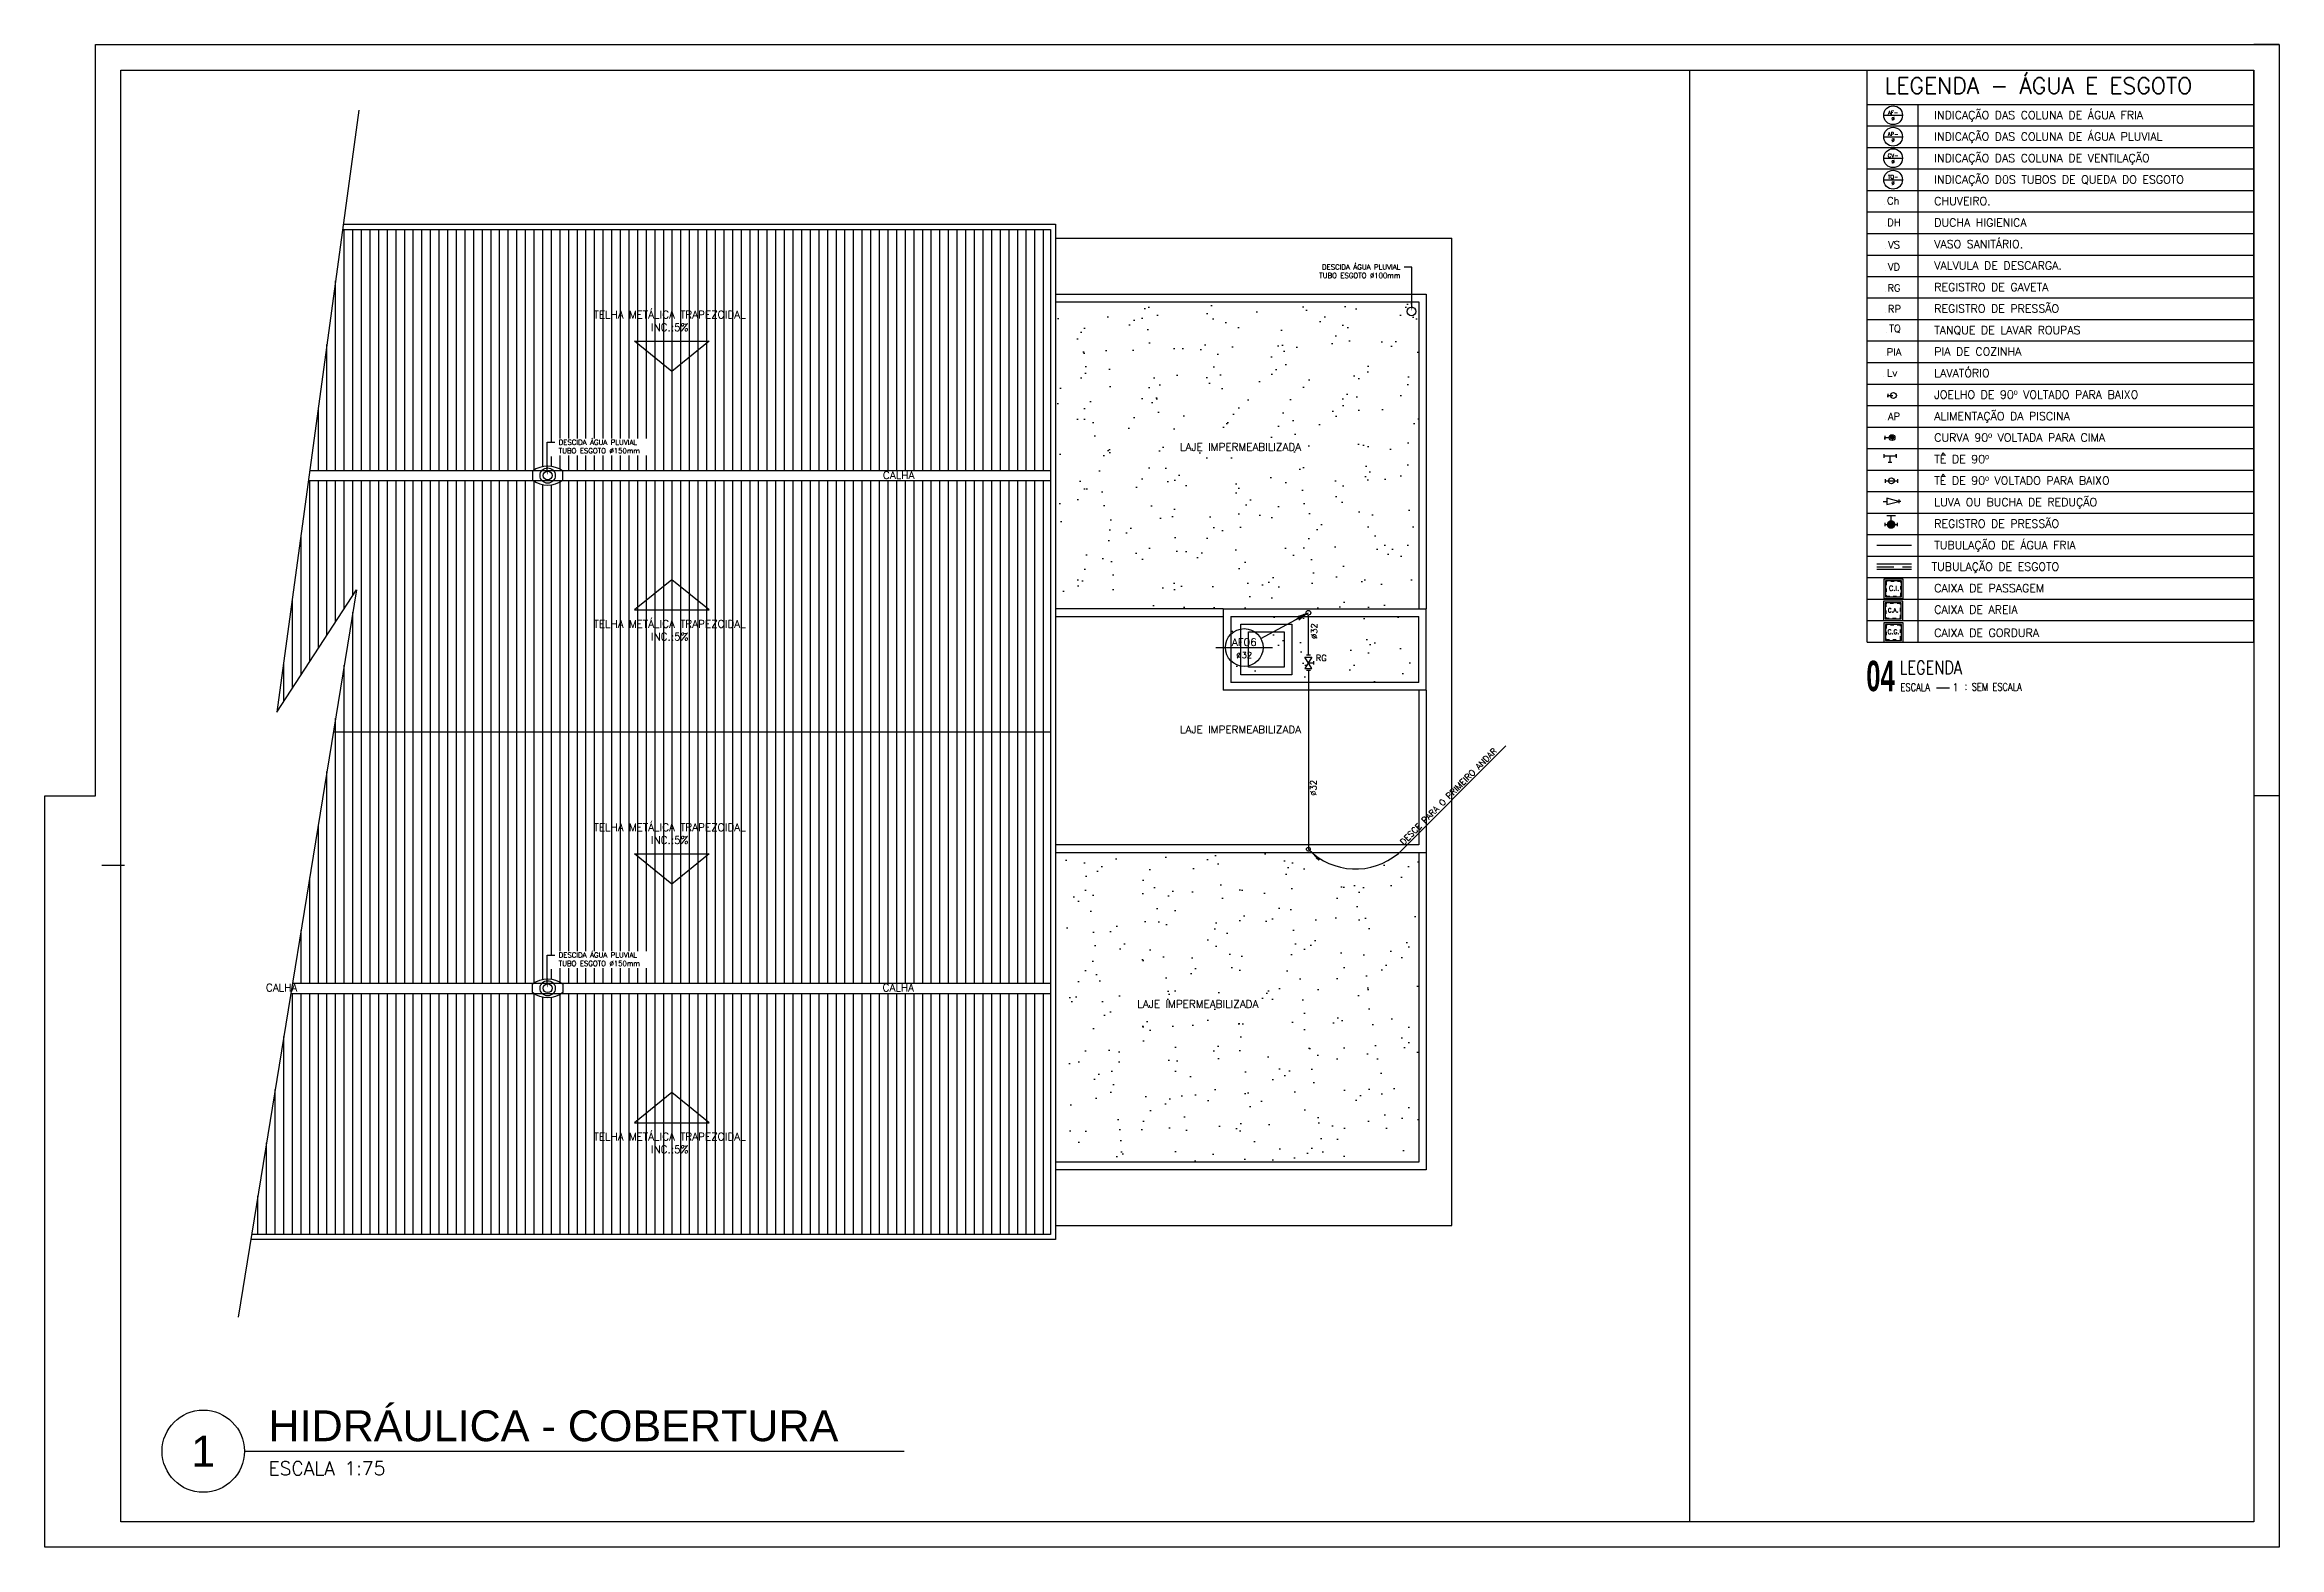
# Model space of a CAD drawing. Header units: millimetres. Extents: x 1111 to 1959, y -391 to -319.
# Drawn here: x 1819.7 to 1885.7, y -390.9 to -346.5 of the extents above; entities that cross this region are included whole.
import ezdxf
from ezdxf import colors
from ezdxf.entities.mleader import LeaderData, LeaderLine
from ezdxf.enums import TextEntityAlignment as Align
from ezdxf.math import Vec2, Vec3

# ---------------------------------------------------------------- set-up
doc = ezdxf.new("R2010")
doc.units = ezdxf.units.MM
doc.linetypes.add('HIDDEN', pattern=[0.375, 0.25, -0.125])
doc.linetypes.add('HIDDENX2', pattern=[0.75, 0.5, -0.25])
for name, color, linetype in [('08', 8, 'Continuous'), ('ARQ-HACHURA', 253, 'Continuous'), ('ARQ-SÍMBOLOS', 2, 'Continuous'), ('ARQ-TEXTO2', 2, 'Continuous'), ('ARQ-TEXTO4', 4, 'Continuous'), ('CERCAD-1', 1, 'Continuous'), ('CERCAD-2', 7, 'Continuous'), ('CONEXAO_AG_FRIA', 3, 'Continuous'), ('Eixo', 4, 'HIDDENX2'), ('HIDROGRAFIA', 4, 'Continuous'), ("PRANCHA - PROJETU'S", 7, 'Continuous'), ('TUBOS_AG_FRIA', 2, 'Continuous'), ('TUBULAÇÃO_ESGOTO', 5, 'Continuous'), ('TUBULAÇÃO_HIDRÁULICA', 5, 'Continuous'), ('TXT_0', 7, 'Continuous'), ('TXT_1', 2, 'Continuous'), ('TXT_2', 2, 'Continuous')]:
    doc.layers.add(name, color=color, linetype=linetype)
doc.layers.add('TQ-Tubos detalhe', color=1, linetype='Continuous', lineweight=30)
doc.styles.add('ADITIVOCAD', font='ROMANS.shx')
doc.styles.add('ARIAL', font='arial.ttf', dxfattribs={"height": 2})
doc.styles.add('R80', font='simplex.shx', dxfattribs={"height": 12})
doc.styles.add('REG140', font='romans.shx', dxfattribs={"width": 0.8, "height": 0.35})
doc.styles.add('REG80', font='romans.shx', dxfattribs={"width": 0.8, "height": 0.2})
doc.styles.add('ROMANS', font='romans')
doc.styles.add('Romans_Anot', font='romans.shx')
doc.styles.add('SANSSERIF2', font='sanssb__.ttf', dxfattribs={"width": 0.8})
pattern_1 = [(127.5, (132.7316, 207.7936), (-1.4682397, -0.0480009), [0, -1.15824, 0, -1.2954, 0, -1.23825]), (97.5, (132.7316, 207.7936), (-2.1504753, 1.3485698), [0, -0.62484, 0, -1.04394, 0, -0.40005]), (57.5, (132.7316, 206.8563), (-0.00431155, 2.3729771), [0, -0.381, 0, -1.3716, 0, -1.7907]), (47.5, (132.7316, 206.8563), (-0.668788, 2.2906694), [0, -0.1905, 0, -0.89916, 0, -1.0287])]

# ---------------------------------------------------------------- blocks, each defined once
blk = doc.blocks.new('*U401', base_point=(9660.8, -16170.6))
at = {"linetype": 'Continuous'}
blk.add_line((9650.1, -16173.8), (9650.1, -16167.3), dxfattribs=at)
for p, q in [((9660.8, -16170.6), (9650.1, -16170.6)), ((9653.9, -16159.4), (9667.7, -16181.8)), ((9653.9, -16181.8), (9667.7, -16159.4)), ((9667.7, -16159.4), (9653.9, -16159.4)), ((9667.7, -16181.8), (9653.9, -16181.8)), ((9656.8, -16155.4), (9664.8, -16155.4)), ((9656.8, -16185.8), (9664.8, -16185.8))]:
    blk.add_line(p, q)
blk = doc.blocks.new('*U260', base_point=(10233.3, -19.2))
for q in [(10212, 2), (10223.8, -12.3), (10226.3, -9.7)]:
    blk.add_line((10230, -15.9), q)
blk.add_circle((10233.3, -19.2), 4.64)
blk = doc.blocks.new('*U261', base_point=(3712.5, 965.8))
for p, q in [((3715.1, 968.4), (3733.7, 987)), ((3733.7, 987), (3727.5, 983.3)), ((3733.7, 987), (3730, 980.8))]:
    blk.add_line(p, q)
blk.add_circle((3712.5, 965.8), 3.72)
blk = doc.blocks.new('*U254')
at = {"layer": 'ARQ-SÍMBOLOS'}
blk.add_line((0.6, 0), (10.222, 0), dxfattribs=at)
blk.add_circle((0, 0), 0.6, dxfattribs=at)
at = {"layer": 'ARQ-TEXTO2', "style": 'ROMANS'}
blk.add_attdef('ESCALA1', text='', height=0.2, dxfattribs=at).set_placement((0.951, -0.149), align=Align.TOP_LEFT)
at = {"layer": 'ARQ-TEXTO4', "style": 'ARIAL'}
blk.add_attdef('TITULODODESENHO', (0.951, 0.146), '', height=0.45, dxfattribs=at)
blk.add_attdef('0', text='', height=0.45, dxfattribs=at).set_placement((0, 0), align=Align.MIDDLE)
blk = doc.blocks.new('CRBODADOSÇ')
at = {"layer": "PRANCHA - PROJETU'S", "color": 3}
blk.add_line((164.825, 196.917), (165.288, 196.917), dxfattribs=at)
at = {"layer": "PRANCHA - PROJETU'S", "color": 3, "style": 'REG80', "width": 0.8}
for s, p in [('ESCALA', (163.548, 196.799)), ('1', (165.407, 196.799)), (':', (165.829, 196.842))]:
    blk.add_text(s, height=0.27, dxfattribs=at).set_placement(p)
at = {"layer": "PRANCHA - PROJETU'S", "color": 2, "style": 'REG140', "width": 0.8}
for tag, p in [('PROJETO', (163.521, 198.067)), ('DESENHO', (163.516, 197.395))]:
    blk.add_attdef(tag, p, '', height=0.472, dxfattribs=at)
at = {"layer": "PRANCHA - PROJETU'S", "style": 'SANSSERIF2', "width": 0.6}
blk.add_attdef('00', text='', height=1.08, dxfattribs=at).set_placement((162.84, 196.795), align=Align.CENTER)
at = {"layer": "PRANCHA - PROJETU'S", "color": 3, "style": 'REG80', "width": 0.8}
blk.add_attdef('ESCALA', (166.075, 196.813), '', height=0.27, dxfattribs=at)
blk = doc.blocks.new('Adh_Afn')
blk.add_line((-0.25, 0), (0.25, 0))
blk.add_circle((0, 0), 0.25)
at = {"flags": 8}
for tag, p in [('$AF', (0, 0.07)), ('$DIAM', (0, -0.091))]:
    blk.add_attdef(tag, text='', height=0.1, dxfattribs=at).set_placement(p, align=Align.MIDDLE)
blk = doc.blocks.new('ADH_HIUTILIZ1')
blk.add_line((0.12, 0), (0.12, 0))
at = {"flags": 8}
blk.add_attdef('$N', text='', height=0.09, dxfattribs=at).set_placement((0.226, 0.042), align=Align.MIDDLE)
blk = doc.blocks.new('Adh_cx_j90b')
blk.add_lwpolyline([(-0.068, 0.022), (-0.068, -0.022), (-0.068, 0), (-0.006, 0)])
blk.add_circle((0, 0), 0.0359)
blk = doc.blocks.new('Adh_cx_c90c')
h = blk.add_hatch()
h.set_pattern_fill('_U', color=256, scale=0.002, angle=45, style=0, double=1, pattern_type=0)
h.set_pattern_definition([(45, (-6.0733674, -5.0413484), (-0.00141421356, 0.00141421356), []), (135, (-6.0733674, -5.0413484), (-0.00141421356, -0.00141421356), [])])
h.paths.add_polyline_path([(-0.017, 0, 1), (0.017, 0, 1)])
blk.add_lwpolyline([(-0.088, 0.022), (-0.088, -0.023), (-0.088, 0), (-0.036, 0)])
for radius in [0.0359, 0.017]:
    blk.add_circle((0, 0), radius)
blk = doc.blocks.new('Adh_cx_te90')
for p, q in [((-0.075, -0.0225), (-0.075, 0.0225)), ((0.075, 0), (-0.075, 0)), ((0, -0.075), (0, 0)), ((0.075, 0), (0.075, 0.0225)), ((0.075, 0.0225), (0.075, -0.0225)), ((-0.0225, -0.075), (0.0225, -0.075))]:
    blk.add_line(p, q)
blk = doc.blocks.new('Adh_cx_te90b')
for p, q in [((-0.078, 0.0225), (-0.078, -0.0225)), ((-0.078, 0), (0.078, 0)), ((0.078, -0.0225), (0.078, 0.0225))]:
    blk.add_line(p, q)
blk.add_circle((0, 0), 0.0359)
blk = doc.blocks.new('Adh_cx_lvr')
for p, q in [((0, 0), (-0.15, 0.0375)), ((-0.15, 0.0375), (-0.15, -0.0375)), ((-0.15, -0.0375), (0, 0)), ((0, 0.0225), (0, -0.0225)), ((-0.195, 0), (-0.15, 0)), ((0.0225, 0), (0, 0))]:
    blk.add_line(p, q)
blk = doc.blocks.new('Adh_acs_rg')
h = blk.add_hatch()
h.set_pattern_fill('_U', color=256, scale=0.002, angle=45, style=0, double=1)
h.set_pattern_definition([(45, (-7.4131718, -5.1711377), (-0.00141421356, 0.00141421356), []), (135, (-7.4131718, -5.1711377), (-0.00141421356, -0.00141421356), [])])
h.paths.add_polyline_path([(0.046, 0, 1), (-0.046, 0, 1)])
for p, q in [((-0.078, 0.022), (-0.078, -0.022)), ((0.053, 0.108), (-0.053, 0.108)), ((0, 0.046), (0, 0.108)), ((0.078, -0.022), (0.078, 0.022)), ((-0.078, 0), (-0.046, 0)), ((0.046, 0), (0.078, 0))]:
    blk.add_line(p, q)
blk.add_circle((0, 0), 0.046)
blk = doc.blocks.new('Adhs_RefTbl')
at = {"color": 0, "linetype": 'ByBlock', "ltscale": 0.5}
blk.add_line((-0.321, 0), (0.321, 0), dxfattribs=at)
blk = doc.blocks.new('inp_cx')
for p, q in [((40, 40), (-40, 40)), ((-40, 40), (-40, -40)), ((40, -40), (40, 40)), ((-40, -40), (40, -40))]:
    blk.add_line(p, q)
at = {"color": 1, "linetype": 'Continuous', "ltscale": 0.5}
for p, q in [((33, 33), (-33, 33)), ((-33, 33), (-33, -33)), ((33, -33), (33, 33)), ((-33, -33), (33, -33))]:
    blk.add_line(p, q, dxfattribs=at)
at = {"color": 1, "linetype": 'HIDDEN', "ltscale": 0.5}
for p, q in [((30, 30), (-30, 30)), ((-30, 30), (-30, -30)), ((30, -30), (30, 30)), ((-30, -30), (30, -30))]:
    blk.add_line(p, q, dxfattribs=at)
at = {"style": 'R80'}
blk.add_text('C.I.', height=20.59, dxfattribs=at).set_placement((-19.6, -7.5))
blk = doc.blocks.new('_cxgordu')
for p, q in [((40, 40), (-40, 40)), ((-40, 40), (-40, -40)), ((40, -40), (40, 40)), ((-40, -40), (40, -40))]:
    blk.add_line(p, q)
at = {"color": 1, "linetype": 'Continuous', "ltscale": 0.5}
for p, q in [((33, 33), (-33, 33)), ((-33, 33), (-33, -33)), ((33, -33), (33, 33)), ((-33, -33), (33, -33))]:
    blk.add_line(p, q, dxfattribs=at)
at = {"color": 1, "linetype": 'HIDDEN', "ltscale": 0.5}
for p, q in [((30, 30), (-30, 30)), ((-30, 30), (-30, -30)), ((30, -30), (30, 30)), ((-30, -30), (30, -30))]:
    blk.add_line(p, q, dxfattribs=at)
at = {"style": 'R80'}
blk.add_text('C.G.', height=18.48, dxfattribs=at).set_placement((-24.3, -6.9))
blk = doc.blocks.new('_cxareia')
for p, q in [((40, 40), (-40, 40)), ((-40, 40), (-40, -40)), ((40, -40), (40, 40)), ((-40, -40), (40, -40))]:
    blk.add_line(p, q)
at = {"color": 1, "linetype": 'Continuous', "ltscale": 0.5}
for p, q in [((33, 33), (-33, 33)), ((-33, 33), (-33, -33)), ((33, -33), (33, 33)), ((-33, -33), (33, -33))]:
    blk.add_line(p, q, dxfattribs=at)
at = {"color": 1, "linetype": 'HIDDEN', "ltscale": 0.5}
for p, q in [((30, 30), (-30, 30)), ((-30, 30), (-30, -30)), ((30, -30), (30, 30)), ((-30, -30), (30, -30))]:
    blk.add_line(p, q, dxfattribs=at)
at = {"style": 'R80'}
blk.add_text('C.A.', height=17.28, dxfattribs=at).set_placement((-22, -6.1))

msp = doc.modelspace()

# ---------------------------------------------------------------- hatches: boundary and pattern name
at = {"layer": '08', "ltscale": 1.5}
h = msp.add_hatch(dxfattribs=at)
h.set_pattern_fill('_USER', color=256, scale=0.255, angle=90, pattern_type=0)
h.set_pattern_definition([(90, (-537.63586, 311.03085), (-0.255, 0), [])])
h.paths.add_polyline_path([(1826.932, -374.523), (1825.773, -381.648), (1849.368, -381.648), (1849.368, -374.523), (1834.938, -374.523, -0.306744), (1834.097, -374.523)])
h.paths.add_polyline_path([(1834.938, -374.223), (1849.368, -374.223), (1849.368, -366.798), (1828.189, -366.798), (1826.981, -374.223), (1834.097, -374.223, -0.306744)])
h.paths.add_polyline_path([(1849.368, -366.798), (1849.368, -359.373), (1834.938, -359.373, -0.306744), (1834.097, -359.373), (1827.452, -359.373), (1826.523, -366.215), (1828.871, -362.602), (1828.189, -366.798)])
h.paths.add_polyline_path([(1828.461, -351.948), (1827.493, -359.073), (1834.097, -359.073, -0.306744), (1834.938, -359.073), (1849.368, -359.073), (1849.368, -351.948)])
edge = h.paths.add_edge_path()
edge.add_line((1834.806, -373.781), (1837.574, -373.781))
edge.add_line((1837.574, -373.781), (1837.574, -373.278))
edge.add_line((1837.574, -373.278), (1834.806, -373.278))
edge.add_line((1834.806, -373.278), (1834.806, -373.781))
edge.add_line((1834.506, -373.39), (1834.731, -373.39))
edge.add_line((1834.506, -374.213), (1834.506, -373.39))
edge.add_line((1834.531, -374.213), (1834.506, -374.363))
edge.add_line((1834.506, -374.363), (1834.481, -374.213))
edge.add_line((1834.481, -374.213), (1834.531, -374.213))
edge = h.paths.add_edge_path()
edge.add_line((1834.806, -358.631), (1837.574, -358.631))
edge.add_line((1837.574, -358.631), (1837.574, -358.128))
edge.add_line((1837.574, -358.128), (1834.806, -358.128))
edge.add_line((1834.806, -358.128), (1834.806, -358.631))
edge.add_line((1834.506, -358.24), (1834.731, -358.24))
edge.add_line((1834.506, -359.063), (1834.506, -358.24))
edge.add_line((1834.531, -359.063), (1834.506, -359.213))
edge.add_line((1834.506, -359.213), (1834.481, -359.063))
edge.add_line((1834.481, -359.063), (1834.531, -359.063))
h = msp.add_hatch(dxfattribs=at)
h.set_pattern_fill('AR-SAND', color=256, scale=0.03, angle=90)
h.set_pattern_definition(pattern_1)
h.paths.add_polyline_path([(1860.243, -354.086), (1860.04, -354.086), (1860.04, -354.243, -0.38832), (1860.158, -354.372, -1), (1859.9, -354.372, -0.44059), (1860.04, -354.243), (1860.04, -354.086), (1849.518, -354.086), (1849.518, -363.161), (1860.243, -363.161)])
h.paths.add_polyline_path([(1856.973, -362.759), (1859.74, -362.759), (1859.74, -362.255), (1856.973, -362.255)], flags=24)
h.paths.add_polyline_path([(1852.938, -358.547), (1857.025, -358.547), (1857.025, -358.21), (1852.938, -358.21)], flags=24)
h = msp.add_hatch(dxfattribs=at)
h.set_pattern_fill('AR-SAND', color=256, scale=0.03, angle=90)
h.set_pattern_definition([(127.5, (132.7316, 232.7947), (-1.4682397, -0.0480009), [0, -1.15824, 0, -1.2954, 0, -1.23825]), (97.5, (132.7316, 232.7947), (-2.1504753, 1.3485698), [0, -0.62484, 0, -1.04394, 0, -0.40005]), (57.5, (132.7316, 231.8575), (-0.00431155, 2.3729771), [0, -0.381, 0, -1.3716, 0, -1.7907]), (47.5, (132.7316, 231.8575), (-0.668788, 2.2906694), [0, -0.1905, 0, -0.89916, 0, -1.0287])])
h.paths.add_polyline_path([(1860.243, -365.336), (1860.243, -363.386), (1854.693, -363.386), (1854.693, -365.336)])
h = msp.add_hatch(dxfattribs=at)
h.set_pattern_fill('AR-SAND', color=256, scale=0.03, angle=90)
h.set_pattern_definition(pattern_1)
h.paths.add_polyline_path([(1860.243, -370.361), (1849.518, -370.361), (1849.518, -379.511), (1860.243, -379.511)])
h.paths.add_polyline_path([(1858.919, -379.292, -1), (1858.769, -379.292, -1)], flags=16)
h.paths.add_polyline_path([(1859.139, -379.292, -1), (1858.989, -379.292, -1)], flags=16)
h.paths.add_polyline_path([(1859.359, -379.292, -1), (1859.209, -379.292, -1)], flags=16)
h.paths.add_polyline_path([(1859.578, -379.292, -1), (1859.428, -379.292, -1)], flags=16)
h.paths.add_polyline_path([(1860.158, -379.288, -1), (1859.9, -379.288, -1)], flags=16)
h.paths.add_polyline_path([(1856.973, -378.368), (1859.74, -378.368), (1859.74, -377.864), (1856.973, -377.864)], flags=24)
h.paths.add_polyline_path([(1852.938, -375.008), (1857.025, -375.008), (1857.025, -374.67), (1852.938, -374.67)], flags=24)

# ---------------------------------------------------------------- linework, layer by layer
msp.add_line((1862.818, -367.211), (1859.643, -370.386))
msp.add_arc((1858.38, -368.887), 1.961, 224.68179, 310.12137)
for p, q in [((1849.518, -352.211), (1861.218, -352.211)), ((1861.218, -381.386), (1861.218, -352.211)), ((1849.518, -353.861), (1860.468, -353.861)), ((1849.518, -354.086), (1860.243, -354.086)), ((1860.243, -354.086), (1860.243, -363.161)), ((1860.468, -353.861), (1860.468, -363.161)), ((1827.452, -359.373), (1849.368, -359.373)), ((1827.493, -359.073), (1849.368, -359.073)), ((1854.468, -363.161), (1849.518, -363.161)), ((1849.518, -363.386), (1854.468, -363.386)), ((1854.468, -363.161), (1854.468, -365.561)), ((1854.468, -363.161), (1860.468, -363.161)), ((1854.693, -363.386), (1860.243, -363.386)), ((1854.693, -363.386), (1854.693, -365.336)), ((1860.243, -365.336), (1860.243, -363.386)), ((1860.468, -365.561), (1860.468, -363.161)), ((1860.468, -365.561), (1854.468, -365.561)), ((1860.243, -365.336), (1854.693, -365.336)), ((1860.243, -365.561), (1860.243, -370.136)), ((1860.468, -365.561), (1860.468, -370.361)), ((1828.189, -366.798), (1849.368, -366.798)), ((1860.243, -370.136), (1849.518, -370.136)), ((1849.518, -370.361), (1860.468, -370.361)), ((1860.243, -370.361), (1860.243, -379.511)), ((1860.468, -370.361), (1860.468, -379.736)), ((1826.932, -374.523), (1849.368, -374.523)), ((1826.981, -374.223), (1849.368, -374.223)), ((1860.243, -379.511), (1849.518, -379.511)), ((1860.468, -379.736), (1849.518, -379.736)), ((1849.518, -381.386), (1861.218, -381.386))]:
    msp.add_line(p, q, dxfattribs=at)
for points in [[(1828.481, -351.798), (1849.518, -351.798), (1849.518, -381.798), (1825.748, -381.798)], [(1828.461, -351.948), (1849.368, -351.948), (1849.368, -381.648), (1825.773, -381.648)]]:
    msp.add_lwpolyline(points, dxfattribs=at)
for points in [[(1838.187, -356.144), (1837.082, -355.252), (1839.291, -355.252)], [(1838.187, -362.303), (1837.082, -363.195), (1839.291, -363.195)], [(1854.993, -363.611), (1856.493, -363.611), (1856.493, -365.111), (1854.993, -365.111)], [(1855.218, -363.836), (1856.268, -363.836), (1856.268, -364.886), (1855.218, -364.886)], [(1838.187, -371.294), (1837.082, -370.402), (1839.291, -370.402)], [(1838.187, -377.453), (1837.082, -378.345), (1839.291, -378.345)]]:
    msp.add_lwpolyline(points, close=True, dxfattribs=at)
for points in [[(1834.968, -359.094, 0.333333), (1834.068, -359.094), (1834.068, -359.352, 0.333333), (1834.968, -359.352)], [(1834.968, -374.502, -0.333333), (1834.068, -374.502), (1834.068, -374.244, -0.333333), (1834.968, -374.244)]]:
    msp.add_lwpolyline(points, format="xyb", close=True, dxfattribs=at)
for centre, radius in [((1860.029, -354.372), 0.129), ((1834.518, -359.223), 0.225), ((1834.518, -359.223), 0.225), ((1834.518, -359.223), 0.129), ((1834.518, -374.373), 0.225), ((1834.518, -374.373), 0.225), ((1834.518, -374.373), 0.129)]:
    msp.add_circle(centre, radius, dxfattribs=at)
at = {"layer": 'ARQ-HACHURA'}
for p, q in [((1828.938, -348.431), (1826.523, -366.215)), ((1828.871, -362.602), (1825.376, -384.088)), ((1826.523, -366.215), (1828.871, -362.602))]:
    msp.add_line(p, q, dxfattribs=at)
at = {"layer": 'CERCAD-1'}
msp.add_lwpolyline([(1884.912, -390.141), (1821.912, -390.141), (1821.912, -347.241), (1884.912, -347.241)], close=True, dxfattribs=at)
at = {"layer": 'CERCAD-2'}
for p, q in [((1821.162, -368.691), (1821.162, -346.491)), ((1821.162, -346.491), (1885.662, -346.491)), ((1885.662, -346.491), (1884.912, -346.491)), ((1885.662, -346.491), (1885.662, -390.891)), ((1819.662, -390.891), (1819.662, -368.691)), ((1819.662, -368.691), (1821.162, -368.691)), ((1885.662, -368.691), (1884.912, -368.691)), ((1822.024, -370.745), (1821.349, -370.745)), ((1885.662, -390.891), (1819.662, -390.891))]:
    msp.add_line(p, q, dxfattribs=at)
at = {"layer": 'CONEXAO_AG_FRIA'}
for p, q in [((1855.582, -364.038), (1856.986, -363.278)), ((1854.254, -364.304), (1855.928, -364.304))]:
    msp.add_line(p, q, dxfattribs=at)
msp.add_circle((1855.091, -364.304), 0.558, dxfattribs=at)
msp.add_solid([(1856.986, -363.278), (1856.712, -363.512), (1856.64, -363.38)], dxfattribs=at)
at = {"layer": 'Eixo'}
msp.add_line((1873.779, -361.918), (1874.798, -361.919), dxfattribs=at)
at = {"layer": 'TQ-Tubos detalhe'}
msp.add_line((1868.256, -390.141), (1868.256, -347.241), dxfattribs=at)
at = {"layer": 'TUBOS_AG_FRIA'}
msp.add_line((1856.986, -364.985), (1856.986, -370.265), dxfattribs=at)
msp.add_lwpolyline([(1856.986, -364.529), (1856.986, -363.348)], dxfattribs=at)
at = {"layer": 'TUBULAÇÃO_ESGOTO'}
for p, q in [((1874.798, -361.84), (1873.779, -361.839)), ((1874.798, -361.999), (1873.779, -361.998))]:
    msp.add_line(p, q, dxfattribs=at)
at = {"layer": 'TXT_1'}
for p, q in [((1873.485, -364.143), (1873.485, -347.241)), ((1873.485, -347.241), (1884.912, -347.241)), ((1873.485, -364.143), (1873.485, -347.241)), ((1884.912, -364.143), (1884.912, -347.241)), ((1873.485, -348.258), (1884.912, -348.258)), ((1874.994, -364.143), (1874.994, -348.258)), ((1873.485, -348.893), (1884.912, -348.893)), ((1873.485, -349.529), (1884.912, -349.529)), ((1873.485, -350.164), (1884.912, -350.164)), ((1873.485, -350.799), (1884.912, -350.799)), ((1873.485, -351.435), (1884.912, -351.435)), ((1873.485, -352.07), (1884.912, -352.07)), ((1873.485, -352.706), (1884.912, -352.706)), ((1873.485, -353.341), (1884.912, -353.341)), ((1873.485, -353.976), (1884.912, -353.976)), ((1873.485, -354.612), (1884.912, -354.612)), ((1873.485, -355.247), (1884.912, -355.247)), ((1873.485, -355.883), (1884.912, -355.883)), ((1873.485, -356.518), (1884.912, -356.518)), ((1873.485, -357.153), (1884.912, -357.153)), ((1873.485, -357.789), (1884.912, -357.789)), ((1873.485, -357.789), (1884.912, -357.789)), ((1873.485, -358.424), (1884.912, -358.424)), ((1873.485, -359.06), (1884.912, -359.06)), ((1873.485, -359.695), (1884.912, -359.695)), ((1873.485, -360.33), (1884.912, -360.33)), ((1873.485, -360.966), (1884.912, -360.966)), ((1873.485, -360.966), (1884.912, -360.966)), ((1873.485, -361.601), (1884.912, -361.601)), ((1873.485, -362.237), (1884.912, -362.237)), ((1873.485, -362.872), (1884.912, -362.872)), ((1873.485, -363.507), (1884.912, -363.507)), ((1873.485, -364.143), (1884.912, -364.143))]:
    msp.add_line(p, q, dxfattribs=at)

# ---------------------------------------------------------------- block references
at = {"layer": '08', "xscale": 2.024999999999999, "yscale": 2.024999999999999, "zscale": 2.024999999999999}
msp.add_blockref('*U254', (1824.345, -388.051), dxfattribs=at).add_auto_attribs({'ESCALA1': 'ESCALA 1:75', '0': '1', 'TITULODODESENHO': 'HIDRÁULICA - COBERTURA'})
at = {"layer": 'CONEXAO_AG_FRIA', "xscale": 0.015, "yscale": 0.015, "zscale": 0.015}
for name, p, rotation in [('*U260', (1856.986, -363.278), 73.37963458882318), ('*U261', (1856.986, -370.265), 270)]:
    msp.add_blockref(name, p, dxfattribs=dict(at, rotation=rotation))
at = {"layer": 'CONEXAO_AG_FRIA', "xscale": -0.015, "yscale": 0.015, "zscale": 0.015}
msp.add_blockref('*U401', (1856.986, -364.757), dxfattribs=at)
at = {"layer": 'HIDROGRAFIA', "xscale": 0.007148181716720001, "yscale": 0.007148181716720001, "zscale": 0.007148181716720001}
for name, p in [('inp_cx', (1874.27, -362.572)), ('_cxareia', (1874.257, -363.221)), ('_cxgordu', (1874.264, -363.857))]:
    msp.add_blockref(name, p, dxfattribs=at)
at = {"layer": "PRANCHA - PROJETU'S", "xscale": 0.8327550000000002, "yscale": 0.8327550000000002, "zscale": 0.8327550000000002}
msp.add_blockref('CRBODADOSÇ', (1738.277, -529.476), dxfattribs=at).add_auto_attribs({'ESCALA': 'SEM ESCALA', 'DESENHO': 'LEGENDA', '00': '04'})
at = {"layer": 'TUBULAÇÃO_HIDRÁULICA', "xscale": 1.588484825774678, "yscale": 1.588484825774678, "zscale": 1.588484825774678}
msp.add_blockref('Adhs_RefTbl', (1874.289, -361.283), dxfattribs=at)
at = {"layer": 'TXT_1'}
ref = msp.add_blockref('Adh_Afn', (1874.255, -348.576), dxfattribs=dict(at, xscale=1.111939378041985, yscale=1.111939378041985, zscale=1.111939378041985))
ref.add_attrib('$AF', 'AF-', dxfattribs={"layer": '0', "height": 0.1112, "style": 'ADITIVOCAD', "flags": 8}).set_placement((1874.255, -348.497), align=Align.MIDDLE)
ref.add_attrib('$DIAM', '%%C', dxfattribs={"layer": '0', "height": 0.1112, "style": 'ADITIVOCAD', "flags": 8}).set_placement((1874.255, -348.677), align=Align.MIDDLE)
ref = msp.add_blockref('Adh_Afn', (1874.255, -349.211), dxfattribs=dict(at, xscale=1.111939378041985, yscale=1.111939378041985, zscale=1.111939378041985))
ref.add_attrib('$AF', 'AP-', dxfattribs={"layer": '0', "height": 0.1112, "style": 'ADITIVOCAD', "flags": 8}).set_placement((1874.255, -349.133), align=Align.MIDDLE)
ref.add_attrib('$DIAM', '%%C', dxfattribs={"layer": '0', "height": 0.1112, "style": 'ADITIVOCAD', "flags": 8}).set_placement((1874.255, -349.312), align=Align.MIDDLE)
ref = msp.add_blockref('Adh_Afn', (1874.255, -349.846), dxfattribs=dict(at, xscale=1.111939378041985, yscale=1.111939378041985, zscale=1.111939378041985))
ref.add_attrib('$AF', 'CV-', dxfattribs={"layer": '0', "height": 0.1112, "style": 'ADITIVOCAD', "flags": 8}).set_placement((1874.255, -349.768), align=Align.MIDDLE)
ref.add_attrib('$DIAM', '%%C', dxfattribs={"layer": '0', "height": 0.1112, "style": 'ADITIVOCAD', "flags": 8}).set_placement((1874.255, -349.947), align=Align.MIDDLE)
ref = msp.add_blockref('Adh_Afn', (1874.255, -350.482), dxfattribs=dict(at, xscale=1.111939378041985, yscale=1.111939378041985, zscale=1.111939378041985))
ref.add_attrib('$AF', 'TQ-', dxfattribs={"layer": '0', "height": 0.1112, "style": 'ADITIVOCAD', "flags": 8}).set_placement((1874.255, -350.404), align=Align.MIDDLE)
ref.add_attrib('$DIAM', '%%C', dxfattribs={"layer": '0', "height": 0.1112, "style": 'ADITIVOCAD', "flags": 8}).set_placement((1874.255, -350.583), align=Align.MIDDLE)
ref = msp.add_blockref('ADH_HIUTILIZ1', (1873.722, -351.203), dxfattribs=dict(at, xscale=2.382727238662016, yscale=2.382727238662016, zscale=2.382727238662016))
ref.add_attrib('$N', 'Ch', dxfattribs={"layer": '0', "height": 0.2144, "style": 'ADITIVOCAD', "flags": 8}).set_placement((1874.261, -351.102), align=Align.MIDDLE)
ref = msp.add_blockref('ADH_HIUTILIZ1', (1873.744, -351.842), dxfattribs=dict(at, xscale=2.382727238662016, yscale=2.382727238662016, zscale=2.382727238662016))
ref.add_attrib('$N', 'DH', dxfattribs={"layer": '0', "height": 0.2144, "style": 'ADITIVOCAD', "flags": 8}).set_placement((1874.283, -351.742), align=Align.MIDDLE)
ref = msp.add_blockref('ADH_HIUTILIZ1', (1873.744, -352.505), dxfattribs=dict(at, xscale=2.382727238662016, yscale=2.382727238662016, zscale=2.382727238662016))
ref.add_attrib('$N', 'VS', dxfattribs={"layer": '0', "height": 0.2144, "style": 'ADITIVOCAD', "flags": 8}).set_placement((1874.283, -352.405), align=Align.MIDDLE)
ref = msp.add_blockref('ADH_HIUTILIZ1', (1873.744, -353.159), dxfattribs=dict(at, xscale=2.382727238662016, yscale=2.382727238662016, zscale=2.382727238662016))
ref.add_attrib('$N', 'VD', dxfattribs={"layer": '0', "height": 0.2144, "style": 'ADITIVOCAD', "flags": 8}).set_placement((1874.283, -353.059), align=Align.MIDDLE)
ref = msp.add_blockref('ADH_HIUTILIZ1', (1873.744, -353.782), dxfattribs=dict(at, xscale=2.382727238662016, yscale=2.382727238662016, zscale=2.382727238662016))
ref.add_attrib('$N', 'RG', dxfattribs={"layer": '0', "height": 0.2144, "style": 'ADITIVOCAD', "flags": 8}).set_placement((1874.283, -353.681), align=Align.MIDDLE)
ref = msp.add_blockref('ADH_HIUTILIZ1', (1873.756, -354.4), dxfattribs=dict(at, xscale=2.382727238662016, yscale=2.382727238662016, zscale=2.382727238662016))
ref.add_attrib('$N', 'RP', dxfattribs={"layer": '0', "height": 0.2144, "style": 'ADITIVOCAD', "flags": 8}).set_placement((1874.295, -354.3), align=Align.MIDDLE)
ref = msp.add_blockref('ADH_HIUTILIZ1', (1873.771, -354.99), dxfattribs=dict(at, xscale=2.382727238662016, yscale=2.382727238662016, zscale=2.382727238662016))
ref.add_attrib('$N', 'TQ', dxfattribs={"layer": '0', "height": 0.2144, "style": 'ADITIVOCAD', "flags": 8}).set_placement((1874.31, -354.889), align=Align.MIDDLE)
ref = msp.add_blockref('ADH_HIUTILIZ1', (1873.744, -355.671), dxfattribs=dict(at, xscale=2.382727238662016, yscale=2.382727238662016, zscale=2.382727238662016))
ref.add_attrib('$N', 'PIA', dxfattribs={"layer": '0', "height": 0.2144, "style": 'ADITIVOCAD', "flags": 8}).set_placement((1874.283, -355.571), align=Align.MIDDLE)
ref = msp.add_blockref('ADH_HIUTILIZ1', (1873.689, -356.285), dxfattribs=dict(at, xscale=2.382727238662016, yscale=2.382727238662016, zscale=2.382727238662016))
ref.add_attrib('$N', 'Lv', dxfattribs={"layer": '0', "height": 0.2144, "style": 'ADITIVOCAD', "flags": 8}).set_placement((1874.228, -356.184), align=Align.MIDDLE)
at = {"layer": 'TXT_1', "xscale": 2.382727238662016, "yscale": 2.382727238662016, "zscale": 2.382727238662016}
for name, p in [('Adh_cx_j90b', (1874.266, -356.858)), ('Adh_cx_c90c', (1874.224, -358.102)), ('Adh_cx_te90', (1874.168, -358.645)), ('Adh_cx_te90b', (1874.205, -359.38)), ('Adh_cx_lvr', (1874.429, -359.985)), ('Adh_acs_rg', (1874.196, -360.669))]:
    msp.add_blockref(name, p, dxfattribs=at)
at = {"layer": 'TXT_1'}
ref = msp.add_blockref('ADH_HIUTILIZ1', (1873.744, -357.577), dxfattribs=dict(at, xscale=2.382727238662016, yscale=2.382727238662016, zscale=2.382727238662016))
ref.add_attrib('$N', 'AP', dxfattribs={"layer": '0', "height": 0.2144, "style": 'ADITIVOCAD', "flags": 8}).set_placement((1874.283, -357.477), align=Align.MIDDLE)

# ---------------------------------------------------------------- texts
at = {"layer": '08', "ltscale": 1.5, "char_height": 0.225, "attachment_point": 5, "style": 'ROMANS'}
for s, insert in [('TELHA METÁLICA TRAPEZOIDAL\\PINC.:5%', (1838.121, -354.654)), ('CALHA', (1844.885, -359.212)), ('TELHA METÁLICA TRAPEZOIDAL\\PINC.:5%', (1838.121, -363.793)), ('TELHA METÁLICA TRAPEZOIDAL\\PINC.:5%', (1838.121, -369.804)), ('CALHA', (1826.66, -374.352)), ('CALHA', (1844.874, -374.352)), ('TELHA METÁLICA TRAPEZOIDAL\\PINC.:5%', (1838.121, -378.943))]:
    msp.add_mtext(s, dxfattribs=dict(at, insert=insert))
at = {"layer": '08', "ltscale": 1.5, "char_height": 0.225, "width": 4.94111, "attachment_point": 5, "style": 'ROMANS'}
for insert in [(1854.982, -358.378), (1854.982, -366.727), (1853.721, -374.839)]:
    msp.add_mtext('LAJE IMPERMEABILIZADA', dxfattribs=dict(at, insert=insert))
at = {"layer": 'CONEXAO_AG_FRIA', "style": 'ROMANS'}
for s, rotation, p in [(' %%C32', 90, (1857.247, -363.881)), ('DESCE PARA O PRIMEIRO ANDAR', 45, (1861.187, -368.766)), (' %%C32', 90, (1857.223, -368.512))]:
    msp.add_text(s, height=0.18, rotation=rotation, dxfattribs=at).set_placement(p, align=Align.CENTER)
for s, height, p in [('AF06', 0.225, (1855.091, -364.259)), ('%%C32', 0.18, (1855.091, -364.619))]:
    msp.add_text(s, height=height, dxfattribs=at).set_placement(p, align=Align.CENTER)
msp.add_text('RG', height=0.18, dxfattribs=at).set_placement((1857.203, -364.702))
at = {"layer": 'TXT_0', "style": 'ADITIVOCAD'}
for s, height, p in [('INDICAÇÃO DAS COLUNA DE ÁGUA FRIA', 0.23827, (1875.471, -348.69)), ('INDICAÇÃO DAS COLUNA DE ÁGUA PLUVIAL', 0.23827, (1875.471, -349.326)), ('INDICAÇÃO DAS COLUNA DE VENTILAÇÃO', 0.23827, (1875.471, -349.961)), ('INDICAÇÃO D0S TUBOS DE QUEDA DO ESGOTO', 0.23827, (1875.471, -350.597)), ('CHUVEIRO.', 0.2383, (1875.471, -351.232)), ('DUCHA HIGIENICA', 0.23827, (1875.471, -351.867)), ('VASO SANITÁRIO.', 0.23827, (1875.471, -352.503)), ('VALVULA DE DESCARGA.', 0.23827, (1875.471, -353.138)), ('REGISTRO DE GAVETA', 0.23827, (1875.471, -353.774)), ('REGISTRO DE PRESSÃO', 0.23827, (1875.471, -354.409)), ('TANQUE DE LAVAR ROUPAS', 0.23827, (1875.471, -355.044)), ('PIA DE COZINHA', 0.23827, (1875.471, -355.68)), ('LAVATÓRIO', 0.2383, (1875.471, -356.315)), ('JOELHO DE 90º VOLTADO PARA BAIXO', 0.23827, (1875.471, -356.951)), ('ALIMENTAÇÃO DA PISCINA', 0.23827, (1875.471, -357.586)), ('CURVA 90º VOLTADA PARA CIMA', 0.23827, (1875.471, -358.221)), ('TÊ DE 90º', 0.2383, (1875.471, -358.857)), ('TÊ DE 90º VOLTADO PARA BAIXO', 0.23827, (1875.471, -359.492)), ('LUVA OU BUCHA DE REDUÇÃO', 0.23827, (1875.471, -360.127)), ('REGISTRO DE PRESSÃO', 0.23827, (1875.471, -360.763)), ('TUBULAÇÃO DE ÁGUA FRIA', 0.23827, (1875.471, -361.398)), ('TUBULAÇÃO DE ESGOTO', 0.23827, (1875.392, -362.034)), ('CAIXA DE PASSAGEM', 0.23827, (1875.471, -362.669)), ('CAIXA DE AREIA', 0.23827, (1875.471, -363.304)), ('CAIXA DE GORDURA', 0.23827, (1875.471, -363.99))]:
    msp.add_text(s, height=height, dxfattribs=at).set_placement(p)
at = {"layer": 'TXT_2', "style": 'ADITIVOCAD'}
msp.add_text('LEGENDA - ÁGUA E ESGOTO', height=0.47655, dxfattribs=at).set_placement((1874.004, -347.94))

# ---------------------------------------------------------------- leaders
at = {"layer": '08', "ltscale": 1.5}
ml = msp.add_multileader_mtext('Standard', dxfattribs=at)
ml.set_content('DESCIDA ÁGUA PLUVIAL\\PTUBO ESGOTO %%C100mm', color=2, style='Romans_Anot')
ml.set_leader_properties(color=256, linetype='ByLayer', lineweight=-1)
ml.build(insert=Vec2(0, 0))
ml.multileader.update_dxf_attribs({"dogleg_length": 0.3, "arrow_head_size": 0.15, "scale": 0.5})
ctx = ml.context
ctx.base_point, ctx.scale, ctx.char_height, ctx.arrow_head_size, ctx.landing_gap_size, ctx.plane_origin = Vec3(1856.898, -353.061), 0.5, 0.15, 0.15, 0.113, Vec3(1860.04, -354.362)
ctx.text_align_type = 2
notes = []
notes.append((ctx, [(0, (1, 1, 0), (1860.04, -353.061), (-1, 0), 0.225, [(0, [(1860.04, -354.362)], 0, [])])]))
ctx.mtext.insert, ctx.mtext.alignment, ctx.mtext.flow_direction = Vec3(1859.703, -352.986), 3, 5
ml = msp.add_multileader_mtext('Standard', dxfattribs=at)
ml.set_content('DESCIDA ÁGUA PLUVIAL\\PTUBO ESGOTO %%C150mm', color=2, style='Romans_Anot')
ml.set_leader_properties(color=256, linetype='ByLayer', lineweight=-1)
ml.build(insert=Vec2(0, 0))
ml.multileader.update_dxf_attribs({"dogleg_length": 0.3, "arrow_head_size": 0.15, "scale": 0.5})
ctx = ml.context
ctx.base_point, ctx.scale, ctx.char_height, ctx.arrow_head_size, ctx.landing_gap_size, ctx.plane_origin = Vec3(1834.731, -358.24), 0.5, 0.15, 0.15, 0.113, Vec3(1834.506, -359.213)
notes.append((ctx, [(0, (1, 1, 0), (1834.506, -358.24), (1, 0), 0.225, [(0, [(1834.506, -359.213)], 0, [])])]))
ctx.mtext.insert, ctx.mtext.flow_direction = Vec3(1834.844, -358.165), 5
ml = msp.add_multileader_mtext('Standard', dxfattribs=at)
ml.set_content('DESCIDA ÁGUA PLUVIAL\\PTUBO ESGOTO %%C150mm', color=2, style='Romans_Anot')
ml.set_leader_properties(color=256, linetype='ByLayer', lineweight=-1)
ml.build(insert=Vec2(0, 0))
ml.multileader.update_dxf_attribs({"dogleg_length": 0.3, "arrow_head_size": 0.15, "scale": 0.5})
ctx = ml.context
ctx.base_point, ctx.scale, ctx.char_height, ctx.arrow_head_size, ctx.landing_gap_size, ctx.plane_origin = Vec3(1834.731, -373.39), 0.5, 0.15, 0.15, 0.113, Vec3(1834.506, -374.363)
notes.append((ctx, [(0, (1, 1, 0), (1834.506, -373.39), (1, 0), 0.225, [(0, [(1834.506, -374.363)], 0, [])])]))
ctx.mtext.insert, ctx.mtext.flow_direction = Vec3(1834.844, -373.315), 5
for ctx, leaders in notes:
    for number, flags, end, landing, length, lines in leaders:
        leader = LeaderData()
        leader.index, (leader.has_last_leader_line, leader.has_dogleg_vector, leader.attachment_direction) = number, flags
        leader.last_leader_point, leader.dogleg_vector, leader.dogleg_length = Vec3(end), Vec3(landing), length
        for number, points, colour, breaks in lines:
            line = LeaderLine()
            line.index, line.vertices, line.color, line.breaks = number, Vec3.list(points), colors.encode_raw_color(colour), breaks
            leader.lines.append(line)
        ctx.leaders.append(leader)

doc.saveas('drawing.dxf')
